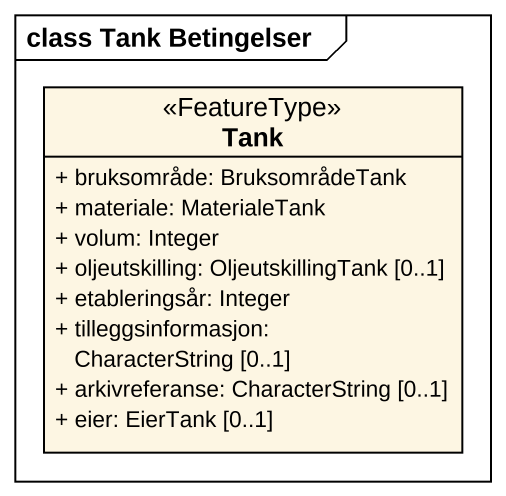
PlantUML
@startuml
mainframe class Tank Betingelser
hide circle
hide empty members
skinparam classAttributeIconSize 0
class Tank <<FeatureType>> {
  + bruksområde: BruksområdeTank
  + materiale: MaterialeTank
  + volum: Integer
  + oljeutskilling: OljeutskillingTank [0..1]
  + etableringsår: Integer
  + tilleggsinformasjon: CharacterString [0..1]
  + arkivreferanse: CharacterString [0..1]
  + eier: EierTank [0..1]
}
@enduml
